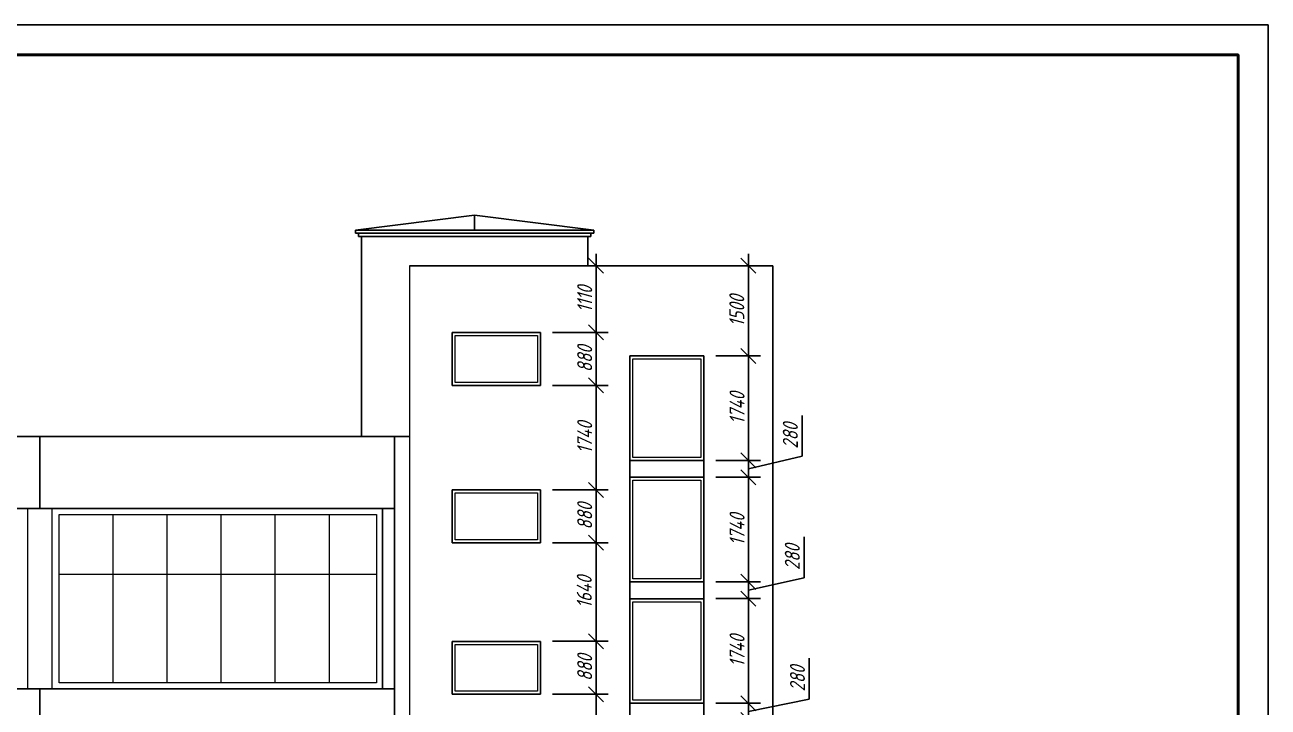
# Model space of a CAD drawing. Header units: millimetres. Extents: x 5341 to 134645, y 2795 to 129189.
# Drawn here: x 113954 to 134645, y 33441 to 44795 of the extents above; entities that cross this region are included whole.
import ezdxf

# ---------------------------------------------------------------- set-up
doc = ezdxf.new("R2010")
doc.units = ezdxf.units.MM
doc.layers.get('Defpoints').update_dxf_attribs({"color": 1})
for name, color, linetype, lineweight in [('peregorodki', 7, 'Continuous', 20), ('АР_ОкнаЗаполнение', 130, 'Continuous', 20), ('АР_Рамка', 7, 'Continuous', 30), ('Стены', 170, 'Continuous', 30)]:
    doc.layers.add(name, color=color, linetype=linetype, lineweight=lineweight)
doc.layers.add('razm', color=5, linetype='Continuous', lineweight=15, plot=False)
doc.styles.add('style2', font='CS_Gost2304.shx', dxfattribs={"oblique": 15})
doc.styles.add('ГОСТ 2.304', font='CS_Gost2304.shx')
doc.dimstyles.new('СПДС', dxfattribs={"dimscale": 100, "dimtxt": 2.5, "dimasz": 2.5, "dimexe": 2, "dimexo": 2, "dimtad": 1, "dimdec": 0, "dimrnd": 0.001, "dimtxsty": 'ГОСТ 2.304', "dimblk": 'ARCHTICK', "dimblk1": 'ARCHTICK', "dimblk2": 'OBLIQUE', "dimcen": 2.5, "dimdle": 2, "dimadec": 0, "dimazin": 2, "dimtfac": 0.75, "dimtdec": 0, "dimtmove": 1, "dimatfit": 3, "dimfxl": 1, "dimtfill": 1, "dimtolj": 1, "dimarcsym": 1})

# ---------------------------------------------------------------- blocks, each defined once
blk = doc.blocks.new('_Oblique')
at = {"color": 0, "linetype": 'ByBlock', "lineweight": -2}
blk.add_line((-0.5, -0.5), (0.5, 0.5), dxfattribs=at)
blk = doc.blocks.new('*D107')
at = {"layer": 'Defpoints', "color": 0, "ltscale": 200, "transparency": 16777216}
for p in [(125254, 39286), (125254, 37546), (125995, 37546)]:
    blk.add_point(p, dxfattribs=at)
at = {"layer": 'razm', "lineweight": -2, "ltscale": 200, "transparency": 16777216}
for p, q in [((125995, 39486), (125995, 37346)), ((125454, 39286), (126195, 39286)), ((125454, 37546), (126195, 37546))]:
    blk.add_line(p, q, dxfattribs=at)
at = {"layer": 'razm', "lineweight": -2, "ltscale": 200, "transparency": 16777216, "xscale": 250, "yscale": 250, "zscale": 250}
for p, rotation in [((125995, 39286), 90), ((125995, 37546), 270)]:
    blk.add_blockref('_Oblique', p, dxfattribs=dict(at, rotation=rotation))
at = {"layer": 'razm', "ltscale": 200, "transparency": 16777216, "insert": (125807, 38416), "char_height": 250, "attachment_point": 5, "rotation": 90, "style": 'style2', "bg_fill": 3, "box_fill_scale": 1.1, "bg_fill_color": 256, "bg_fill_true_color": 13158600, "bg_fill_transparency": 0}
blk.add_mtext('\\A1;1740', dxfattribs=at)
blk = doc.blocks.new('*D108')
at = {"layer": 'Defpoints', "color": 0, "ltscale": 200, "transparency": 16777216}
for p in [(125254, 37546), (125254, 37266), (125995, 37266)]:
    blk.add_point(p, dxfattribs=at)
at = {"layer": 'razm', "lineweight": -2, "ltscale": 200, "transparency": 16777216}
for p, q in [((126890, 37615), (126890, 38295)), ((125995, 37746), (125995, 37066)), ((125454, 37546), (126195, 37546)), ((125995, 37406), (126890, 37615)), ((125454, 37266), (126195, 37266))]:
    blk.add_line(p, q, dxfattribs=at)
at = {"layer": 'razm', "lineweight": -2, "ltscale": 200, "transparency": 16777216, "xscale": 250, "yscale": 250, "zscale": 250}
for p, rotation in [((125995, 37546), 90), ((125995, 37266), 270)]:
    blk.add_blockref('_Oblique', p, dxfattribs=dict(at, rotation=rotation))
at = {"layer": 'razm', "ltscale": 200, "transparency": 16777216, "insert": (126693, 37955), "char_height": 250, "attachment_point": 5, "rotation": 90, "style": 'style2', "bg_fill": 3, "box_fill_scale": 1.1, "bg_fill_color": 256, "bg_fill_true_color": 13158600, "bg_fill_transparency": 0}
blk.add_mtext('\\A1;280', dxfattribs=at)
blk = doc.blocks.new('*D109')
at = {"layer": 'Defpoints', "color": 0, "ltscale": 200, "transparency": 16777216}
for p in [(125254, 37266), (125254, 35526), (125995, 35526)]:
    blk.add_point(p, dxfattribs=at)
at = {"layer": 'razm', "lineweight": -2, "ltscale": 200, "transparency": 16777216}
for p, q in [((125995, 37466), (125995, 35326)), ((125454, 37266), (126195, 37266)), ((125454, 35526), (126195, 35526))]:
    blk.add_line(p, q, dxfattribs=at)
at = {"layer": 'razm', "lineweight": -2, "ltscale": 200, "transparency": 16777216, "xscale": 250, "yscale": 250, "zscale": 250}
for p, rotation in [((125995, 37266), 90), ((125995, 35526), 270)]:
    blk.add_blockref('_Oblique', p, dxfattribs=dict(at, rotation=rotation))
at = {"layer": 'razm', "ltscale": 200, "transparency": 16777216, "insert": (125807, 36396), "char_height": 250, "attachment_point": 5, "rotation": 90, "style": 'style2', "bg_fill": 3, "box_fill_scale": 1.1, "bg_fill_color": 256, "bg_fill_true_color": 13158600, "bg_fill_transparency": 0}
blk.add_mtext('\\A1;1740', dxfattribs=at)
blk = doc.blocks.new('*D110')
at = {"layer": 'Defpoints', "color": 0, "ltscale": 200, "transparency": 16777216}
for p in [(125254, 35526), (125254, 35246), (125995, 35246)]:
    blk.add_point(p, dxfattribs=at)
at = {"layer": 'razm', "lineweight": -2, "ltscale": 200, "transparency": 16777216}
for p, q in [((126923, 35595), (126923, 36275)), ((125995, 35726), (125995, 35046)), ((125995, 35386), (126923, 35595)), ((125454, 35526), (126195, 35526)), ((125454, 35246), (126195, 35246))]:
    blk.add_line(p, q, dxfattribs=at)
at = {"layer": 'razm', "lineweight": -2, "ltscale": 200, "transparency": 16777216, "xscale": 250, "yscale": 250, "zscale": 250}
for p, rotation in [((125995, 35526), 90), ((125995, 35246), 270)]:
    blk.add_blockref('_Oblique', p, dxfattribs=dict(at, rotation=rotation))
at = {"layer": 'razm', "ltscale": 200, "transparency": 16777216, "insert": (126726, 35935), "char_height": 250, "attachment_point": 5, "rotation": 90, "style": 'style2', "bg_fill": 3, "box_fill_scale": 1.1, "bg_fill_color": 256, "bg_fill_true_color": 13158600, "bg_fill_transparency": 0}
blk.add_mtext('\\A1;280', dxfattribs=at)
blk = doc.blocks.new('*D111')
at = {"layer": 'Defpoints', "color": 0, "ltscale": 200, "transparency": 16777216}
for p in [(125254, 35246), (125254, 33506), (125995, 33506)]:
    blk.add_point(p, dxfattribs=at)
at = {"layer": 'razm', "lineweight": -2, "ltscale": 200, "transparency": 16777216}
for p, q in [((125995, 35446), (125995, 33306)), ((125454, 35246), (126195, 35246)), ((125454, 33506), (126195, 33506))]:
    blk.add_line(p, q, dxfattribs=at)
at = {"layer": 'razm', "lineweight": -2, "ltscale": 200, "transparency": 16777216, "xscale": 250, "yscale": 250, "zscale": 250}
for p, rotation in [((125995, 35246), 90), ((125995, 33506), 270)]:
    blk.add_blockref('_Oblique', p, dxfattribs=dict(at, rotation=rotation))
at = {"layer": 'razm', "ltscale": 200, "transparency": 16777216, "insert": (125807, 34376), "char_height": 250, "attachment_point": 5, "rotation": 90, "style": 'style2', "bg_fill": 3, "box_fill_scale": 1.1, "bg_fill_color": 256, "bg_fill_true_color": 13158600, "bg_fill_transparency": 0}
blk.add_mtext('\\A1;1740', dxfattribs=at)
blk = doc.blocks.new('*D112')
at = {"layer": 'Defpoints', "color": 0, "ltscale": 200, "transparency": 16777216}
for p in [(125254, 33506), (125254, 33226), (125995, 33226)]:
    blk.add_point(p, dxfattribs=at)
at = {"layer": 'razm', "lineweight": -2, "ltscale": 200, "transparency": 16777216}
for p, q in [((127009, 33575), (127009, 34255)), ((125995, 33706), (125995, 33026)), ((125995, 33366), (127009, 33575)), ((125454, 33506), (126195, 33506)), ((125454, 33226), (126195, 33226))]:
    blk.add_line(p, q, dxfattribs=at)
at = {"layer": 'razm', "lineweight": -2, "ltscale": 200, "transparency": 16777216, "xscale": 250, "yscale": 250, "zscale": 250}
for p, rotation in [((125995, 33506), 90), ((125995, 33226), 270)]:
    blk.add_blockref('_Oblique', p, dxfattribs=dict(at, rotation=rotation))
at = {"layer": 'razm', "ltscale": 200, "transparency": 16777216, "insert": (126812, 33915), "char_height": 250, "attachment_point": 5, "rotation": 90, "style": 'style2', "bg_fill": 3, "box_fill_scale": 1.1, "bg_fill_color": 256, "bg_fill_true_color": 13158600, "bg_fill_transparency": 0}
blk.add_mtext('\\A1;280', dxfattribs=at)
blk = doc.blocks.new('*D119')
at = {"layer": 'Defpoints', "color": 0, "ltscale": 200, "transparency": 16777216}
for p in [(122534, 39676), (122534, 38796), (123459, 38796)]:
    blk.add_point(p, dxfattribs=at)
at = {"layer": 'razm', "lineweight": -2, "ltscale": 200, "transparency": 16777216}
for p, q in [((123459, 39876), (123459, 38596)), ((122734, 39676), (123659, 39676)), ((122734, 38796), (123659, 38796))]:
    blk.add_line(p, q, dxfattribs=at)
at = {"layer": 'razm', "lineweight": -2, "ltscale": 200, "transparency": 16777216, "xscale": 250, "yscale": 250, "zscale": 250}
for p, rotation in [((123459, 39676), 90), ((123459, 38796), 270)]:
    blk.add_blockref('_Oblique', p, dxfattribs=dict(at, rotation=rotation))
at = {"layer": 'razm', "ltscale": 200, "transparency": 16777216, "insert": (123271, 39236), "char_height": 250, "attachment_point": 5, "rotation": 90, "style": 'style2', "bg_fill": 3, "box_fill_scale": 1.1, "bg_fill_color": 256, "bg_fill_true_color": 13158600, "bg_fill_transparency": 0}
blk.add_mtext('\\A1;880', dxfattribs=at)
blk = doc.blocks.new('*D120')
at = {"layer": 'Defpoints', "color": 0, "ltscale": 200, "transparency": 16777216}
for p in [(122534, 38796), (122534, 37056), (123459, 37056)]:
    blk.add_point(p, dxfattribs=at)
at = {"layer": 'razm', "lineweight": -2, "ltscale": 200, "transparency": 16777216}
for p, q in [((123459, 38996), (123459, 36856)), ((122734, 38796), (123659, 38796)), ((122734, 37056), (123659, 37056))]:
    blk.add_line(p, q, dxfattribs=at)
at = {"layer": 'razm', "lineweight": -2, "ltscale": 200, "transparency": 16777216, "xscale": 250, "yscale": 250, "zscale": 250}
for p, rotation in [((123459, 38796), 90), ((123459, 37056), 270)]:
    blk.add_blockref('_Oblique', p, dxfattribs=dict(at, rotation=rotation))
at = {"layer": 'razm', "ltscale": 200, "transparency": 16777216, "insert": (123271, 37926), "char_height": 250, "attachment_point": 5, "rotation": 90, "style": 'style2', "bg_fill": 3, "box_fill_scale": 1.1, "bg_fill_color": 256, "bg_fill_true_color": 13158600, "bg_fill_transparency": 0}
blk.add_mtext('\\A1;1740', dxfattribs=at)
blk = doc.blocks.new('*D121')
at = {"layer": 'Defpoints', "color": 0, "ltscale": 200, "transparency": 16777216}
for p in [(122534, 37056), (122534, 36176), (123459, 36176)]:
    blk.add_point(p, dxfattribs=at)
at = {"layer": 'razm', "lineweight": -2, "ltscale": 200, "transparency": 16777216}
for p, q in [((123459, 37256), (123459, 35976)), ((122734, 37056), (123659, 37056)), ((122734, 36176), (123659, 36176))]:
    blk.add_line(p, q, dxfattribs=at)
at = {"layer": 'razm', "lineweight": -2, "ltscale": 200, "transparency": 16777216, "xscale": 250, "yscale": 250, "zscale": 250}
for p, rotation in [((123459, 37056), 90), ((123459, 36176), 270)]:
    blk.add_blockref('_Oblique', p, dxfattribs=dict(at, rotation=rotation))
at = {"layer": 'razm', "ltscale": 200, "transparency": 16777216, "insert": (123271, 36616), "char_height": 250, "attachment_point": 5, "rotation": 90, "style": 'style2', "bg_fill": 3, "box_fill_scale": 1.1, "bg_fill_color": 256, "bg_fill_true_color": 13158600, "bg_fill_transparency": 0}
blk.add_mtext('\\A1;880', dxfattribs=at)
blk = doc.blocks.new('*D122')
at = {"layer": 'Defpoints', "color": 0, "ltscale": 200, "transparency": 16777216}
for p in [(122534, 36176), (122534, 34536), (123459, 34536)]:
    blk.add_point(p, dxfattribs=at)
at = {"layer": 'razm', "lineweight": -2, "ltscale": 200, "transparency": 16777216}
for p, q in [((123459, 36376), (123459, 34336)), ((122734, 36176), (123659, 36176)), ((122734, 34536), (123659, 34536))]:
    blk.add_line(p, q, dxfattribs=at)
at = {"layer": 'razm', "lineweight": -2, "ltscale": 200, "transparency": 16777216, "xscale": 250, "yscale": 250, "zscale": 250}
for p, rotation in [((123459, 36176), 90), ((123459, 34536), 270)]:
    blk.add_blockref('_Oblique', p, dxfattribs=dict(at, rotation=rotation))
at = {"layer": 'razm', "ltscale": 200, "transparency": 16777216, "insert": (123264, 35356), "char_height": 250, "attachment_point": 5, "rotation": 90, "style": 'style2', "bg_fill": 3, "box_fill_scale": 1.1, "bg_fill_color": 256, "bg_fill_true_color": 13158600, "bg_fill_transparency": 0}
blk.add_mtext('\\A1;1640', dxfattribs=at)
blk = doc.blocks.new('*D123')
at = {"layer": 'Defpoints', "color": 0, "ltscale": 200, "transparency": 16777216}
for p in [(122534, 34536), (122534, 33656), (123459, 33656)]:
    blk.add_point(p, dxfattribs=at)
at = {"layer": 'razm', "lineweight": -2, "ltscale": 200, "transparency": 16777216}
for p, q in [((123459, 34736), (123459, 33456)), ((122734, 34536), (123659, 34536)), ((122734, 33656), (123659, 33656))]:
    blk.add_line(p, q, dxfattribs=at)
at = {"layer": 'razm', "lineweight": -2, "ltscale": 200, "transparency": 16777216, "xscale": 250, "yscale": 250, "zscale": 250}
for p, rotation in [((123459, 34536), 90), ((123459, 33656), 270)]:
    blk.add_blockref('_Oblique', p, dxfattribs=dict(at, rotation=rotation))
at = {"layer": 'razm', "ltscale": 200, "transparency": 16777216, "insert": (123271, 34096), "char_height": 250, "attachment_point": 5, "rotation": 90, "style": 'style2', "bg_fill": 3, "box_fill_scale": 1.1, "bg_fill_color": 256, "bg_fill_true_color": 13158600, "bg_fill_transparency": 0}
blk.add_mtext('\\A1;880', dxfattribs=at)
blk = doc.blocks.new('*D124')
at = {"layer": 'Defpoints', "color": 0, "ltscale": 200, "transparency": 16777216}
for p in [(122534, 33656), (122644, 31716), (123459, 31716)]:
    blk.add_point(p, dxfattribs=at)
at = {"layer": 'razm', "lineweight": -2, "ltscale": 200, "transparency": 16777216}
for p, q in [((123459, 33856), (123459, 31516)), ((122734, 33656), (123659, 33656)), ((122844, 31716), (123659, 31716))]:
    blk.add_line(p, q, dxfattribs=at)
at = {"layer": 'razm', "lineweight": -2, "ltscale": 200, "transparency": 16777216, "xscale": 250, "yscale": 250, "zscale": 250}
for p, rotation in [((123459, 33656), 90), ((123459, 31716), 270)]:
    blk.add_blockref('_Oblique', p, dxfattribs=dict(at, rotation=rotation))
at = {"layer": 'razm', "ltscale": 200, "transparency": 16777216, "insert": (123264, 32686), "char_height": 250, "attachment_point": 5, "rotation": 90, "style": 'style2', "bg_fill": 3, "box_fill_scale": 1.1, "bg_fill_color": 256, "bg_fill_true_color": 13158600, "bg_fill_transparency": 0}
blk.add_mtext('\\A1;1940', dxfattribs=at)
blk = doc.blocks.new('*D128')
at = {"layer": 'Defpoints', "color": 0, "ltscale": 200, "transparency": 16777216}
for p in [(123013, 40786), (123459, 40786), (122534, 39676)]:
    blk.add_point(p, dxfattribs=at)
at = {"layer": 'razm', "lineweight": -2, "ltscale": 200, "transparency": 16777216}
for p, q in [((123459, 39476), (123459, 40986)), ((123213, 40786), (123659, 40786)), ((122734, 39676), (123659, 39676))]:
    blk.add_line(p, q, dxfattribs=at)
at = {"layer": 'razm', "lineweight": -2, "ltscale": 200, "transparency": 16777216, "xscale": 250, "yscale": 250, "zscale": 250}
for p, rotation in [((123459, 40786), 90), ((123459, 39676), 270)]:
    blk.add_blockref('_Oblique', p, dxfattribs=dict(at, rotation=rotation))
at = {"layer": 'razm', "ltscale": 200, "transparency": 16777216, "insert": (123271, 40231), "char_height": 250, "attachment_point": 5, "rotation": 90, "style": 'style2', "bg_fill": 3, "box_fill_scale": 1.1, "bg_fill_color": 256, "bg_fill_true_color": 13158600, "bg_fill_transparency": 0}
blk.add_mtext('\\A1;1110', dxfattribs=at)
blk = doc.blocks.new('*D129')
at = {"layer": 'Defpoints', "color": 0, "ltscale": 200, "transparency": 16777216}
for p in [(125370, 40786), (125995, 40786), (125254, 39286)]:
    blk.add_point(p, dxfattribs=at)
at = {"layer": 'razm', "lineweight": -2, "ltscale": 200, "transparency": 16777216}
for p, q in [((125995, 39086), (125995, 40986)), ((125570, 40786), (126195, 40786)), ((125454, 39286), (126195, 39286))]:
    blk.add_line(p, q, dxfattribs=at)
at = {"layer": 'razm', "lineweight": -2, "ltscale": 200, "transparency": 16777216, "xscale": 250, "yscale": 250, "zscale": 250}
for p, rotation in [((125995, 40786), 90), ((125995, 39286), 270)]:
    blk.add_blockref('_Oblique', p, dxfattribs=dict(at, rotation=rotation))
at = {"layer": 'razm', "ltscale": 200, "transparency": 16777216, "insert": (125802, 40036), "char_height": 250, "attachment_point": 5, "rotation": 90, "style": 'style2', "bg_fill": 3, "box_fill_scale": 1.1, "bg_fill_color": 256, "bg_fill_true_color": 13158600, "bg_fill_transparency": 0}
blk.add_mtext('\\A1;1500', dxfattribs=at)

msp = doc.modelspace()

# ---------------------------------------------------------------- linework, layer by layer
at = {"layer": 'peregorodki', "ltscale": 100}
msp.add_line((120354.3, 40785.8), (120354.3, 26545.8), dxfattribs=at)
at = {"layer": 'АР_ОкнаЗаполнение', "ltscale": 100}
for p, q in [((115416.1, 36645.8), (115416.1, 33845.8)), ((116316.1, 36645.8), (116316.1, 33845.8)), ((117216.1, 36645.8), (117216.1, 33845.8)), ((118116.1, 36645.8), (118116.1, 33845.8)), ((119016.1, 36645.8), (119016.1, 33845.8)), ((119804.3, 35645.8), (114527.8, 35645.8))]:
    msp.add_line(p, q, dxfattribs=at)
for points in [[(121114.3, 39625.8), (122484.3, 39625.8), (122484.3, 38845.8), (121114.3, 38845.8)], [(124074.3, 39235.8), (125204.3, 39235.8), (125204.3, 37595.8), (124074.3, 37595.8)], [(124074.3, 37215.8), (125204.3, 37215.8), (125204.3, 35575.8), (124074.3, 35575.8)], [(121114.3, 37005.8), (122484.3, 37005.8), (122484.3, 36225.8), (121114.3, 36225.8)], [(114004.3, 36745.8), (114404.3, 36745.8), (114404.3, 33745.8), (114004.3, 33745.8)], [(114527.8, 36645.9), (119804.3, 36645.9), (119804.3, 33845.9), (114527.8, 33845.9)], [(124074.3, 35195.8), (125204.3, 35195.8), (125204.3, 33555.8), (124074.3, 33555.8)], [(121114.3, 34485.8), (122484.3, 34485.8), (122484.3, 33705.8), (121114.3, 33705.8)]]:
    msp.add_lwpolyline(points, close=True, dxfattribs=at)
at = {"layer": 'АР_Рамка'}
for p in [(75244.5, 44795), (134644.5, 2795)]:
    msp.add_line(p, (134644.5, 44795), dxfattribs=at)
at = {"layer": 'АР_Рамка', "lineweight": 50}
msp.add_lwpolyline([(134144.5, 3295), (77244.5, 3295), (77244.5, 44295), (134144.5, 44295), (134144.5, 3295)], close=True, dxfattribs=at)
at = {"layer": 'Стены', "ltscale": 100}
for p, q in [((121439.3, 41625.8), (119454.3, 41375.8)), ((121439.3, 41375.8), (121439.3, 41625.8)), ((121439.3, 41625.8), (123424.3, 41375.8)), ((123424.3, 41375.8), (119454.3, 41375.8)), ((119454.3, 41375.8), (119454.3, 41325.8)), ((123424.3, 41325.8), (119454.3, 41325.8)), ((119454.3, 41325.8), (119504.3, 41325.8)), ((119504.3, 41325.8), (119504.3, 41275.8)), ((123374.3, 41275.8), (119504.3, 41275.8)), ((119554.3, 41275.8), (119504.3, 41275.8)), ((119554.3, 41275.8), (119554.3, 37945.8)), ((123324.3, 40785.8), (123324.3, 41275.8)), ((123324.3, 41275.8), (123374.3, 41275.8)), ((123374.3, 41325.8), (123374.3, 41275.8)), ((123374.3, 41325.8), (123424.3, 41325.8)), ((123424.3, 41375.8), (123424.3, 41325.8)), ((120354.3, 40785.8), (126404.3, 40785.8)), ((126404.3, 40785.8), (126404.3, 26395.8)), ((122534.3, 39675.8), (121064.3, 39675.8)), ((121064.3, 38795.8), (121064.3, 39675.8)), ((122534.3, 38795.8), (122534.3, 39675.8)), ((124024.3, 39285.8), (124024.3, 27445.8)), ((124024.3, 39285.8), (125254.3, 39285.8)), ((125254.3, 39285.8), (125254.3, 27445.8)), ((122534.3, 38795.8), (121064.3, 38795.8)), ((122534.3, 38795.8), (121064.3, 38795.8)), ((89924.3, 37945.8), (120354.3, 37945.8)), ((114204.3, 37945.8), (114204.3, 36745.9)), ((120104.3, 37945.8), (120104.3, 26545.8)), ((124024.3, 37545.8), (125254.3, 37545.8)), ((124024.3, 37265.8), (125254.3, 37265.8)), ((122534.3, 37055.8), (121064.3, 37055.8)), ((121064.3, 36175.8), (121064.3, 37055.8)), ((122534.3, 36175.8), (122534.3, 37055.8)), ((90204.3, 36745.9), (120104.3, 36745.9)), ((119904.3, 36745.9), (119904.3, 33745.8)), ((122534.3, 36175.8), (121064.3, 36175.8)), ((122534.3, 36175.8), (121064.3, 36175.8)), ((124024.3, 35525.8), (125254.3, 35525.8)), ((124024.3, 35245.8), (125254.3, 35245.8)), ((122534.3, 34535.8), (121064.3, 34535.8)), ((121064.3, 33655.8), (121064.3, 34535.8)), ((122534.3, 33655.8), (122534.3, 34535.8)), ((90204.3, 33745.8), (120104.3, 33745.8)), ((114204.3, 33745.8), (114204.3, 31945.8)), ((122534.3, 33655.8), (121064.3, 33655.8)), ((122534.3, 33655.8), (121064.3, 33655.8)), ((124024.3, 33505.8), (125254.3, 33505.8))]:
    msp.add_line(p, q, dxfattribs=at)

# ---------------------------------------------------------------- next in the draw order: dimensions: what is measured, and where the dimension line sits
at = {"layer": 'razm', "color": 1, "ltscale": 200}
for base, p1, p2, picture, middle in [((123458.7, 38795.8), (122534.3, 39675.8), (122534.3, 38795.8), '*D119', (123271.2, 39235.8)), ((125995, 37545.8), (125254.3, 39285.8), (125254.3, 37545.8), '*D107', (125807.5, 38415.8))]:
    dim = msp.add_linear_dim(base=base, p1=p1, p2=p2, angle=90, dimstyle='СПДС', override={"dimtxsty": 'style2', "dimblk": 'Oblique', "dimclrd": 256, "dimclre": 256, "dimclrt": 256}, dxfattribs=at)
    dim.commit()
    dim.dimension.update_dxf_attribs({"geometry": picture, "text_midpoint": middle})

# ---------------------------------------------------------------- next in the draw order: dimensions: what is measured, and where the dimension line sits
for base, p1, p2, picture, middle in [((123458.7, 40785.8), (122534.3, 39675.8), (123013.3, 40785.8), '*D128', (123271.2, 40230.8)), ((125995, 40785.8), (125254.3, 39285.8), (125370.4, 40785.8), '*D129', (125802.3, 40035.8)), ((123458.7, 37055.8), (122534.3, 38795.8), (122534.3, 37055.8), '*D120', (123271.2, 37925.8))]:
    dim = msp.add_linear_dim(base=base, p1=p1, p2=p2, angle=90, dimstyle='СПДС', override={"dimtxsty": 'style2', "dimblk": 'Oblique', "dimclrd": 256, "dimclre": 256, "dimclrt": 256}, dxfattribs=at)
    dim.commit()
    dim.dimension.update_dxf_attribs({"geometry": picture, "text_midpoint": middle})
dim = msp.add_linear_dim(base=(125995, 37265.8), p1=(125254.3, 37545.8), p2=(125254.3, 37265.8), angle=90, dimstyle='СПДС', override={"dimtxsty": 'style2', "dimblk": 'Oblique', "dimclrd": 256, "dimclre": 256, "dimclrt": 256}, dxfattribs=at)
dim.commit()
dim.dimension.update_dxf_attribs({"geometry": '*D108', "text_midpoint": (126890.3, 37677.7), "dimtype": 160})

# ---------------------------------------------------------------- next in the draw order: dimensions: what is measured, and where the dimension line sits
for base, p1, p2, picture, middle in [((125995, 35525.8), (125254.3, 37265.8), (125254.3, 35525.8), '*D109', (125807.5, 36395.8)), ((123458.7, 36175.8), (122534.3, 37055.8), (122534.3, 36175.8), '*D121', (123271.2, 36615.8))]:
    dim = msp.add_linear_dim(base=base, p1=p1, p2=p2, angle=90, dimstyle='СПДС', override={"dimtxsty": 'style2', "dimblk": 'Oblique', "dimclrd": 256, "dimclre": 256, "dimclrt": 256}, dxfattribs=at)
    dim.commit()
    dim.dimension.update_dxf_attribs({"geometry": picture, "text_midpoint": middle})

# ---------------------------------------------------------------- next in the draw order: dimensions: what is measured, and where the dimension line sits
dim = msp.add_linear_dim(base=(123458.7, 34535.8), p1=(122534.3, 36175.8), p2=(122534.3, 34535.8), angle=90, dimstyle='СПДС', override={"dimtxsty": 'style2', "dimblk": 'Oblique', "dimclrd": 256, "dimclre": 256, "dimclrt": 256}, dxfattribs=at)
dim.commit()
dim.dimension.update_dxf_attribs({"geometry": '*D122', "text_midpoint": (123264, 35355.8)})
dim = msp.add_linear_dim(base=(125995, 35245.8), p1=(125254.3, 35525.8), p2=(125254.3, 35245.8), angle=90, dimstyle='СПДС', override={"dimtxsty": 'style2', "dimblk": 'Oblique', "dimclrd": 256, "dimclre": 256, "dimclrt": 256}, dxfattribs=at)
dim.commit()
dim.dimension.update_dxf_attribs({"geometry": '*D110', "text_midpoint": (126923.3, 35657.7), "dimtype": 160})

# ---------------------------------------------------------------- next in the draw order: dimensions: what is measured, and where the dimension line sits
for base, p1, p2, picture, middle in [((125995, 33505.8), (125254.3, 35245.8), (125254.3, 33505.8), '*D111', (125807.5, 34375.8)), ((123458.7, 33655.8), (122534.3, 34535.8), (122534.3, 33655.8), '*D123', (123271.2, 34095.8))]:
    dim = msp.add_linear_dim(base=base, p1=p1, p2=p2, angle=90, dimstyle='СПДС', override={"dimtxsty": 'style2', "dimblk": 'Oblique', "dimclrd": 256, "dimclre": 256, "dimclrt": 256}, dxfattribs=at)
    dim.commit()
    dim.dimension.update_dxf_attribs({"geometry": picture, "text_midpoint": middle})

# ---------------------------------------------------------------- next in the draw order: dimensions: what is measured, and where the dimension line sits
dim = msp.add_linear_dim(base=(125995, 33225.8), p1=(125254.3, 33505.8), p2=(125254.3, 33225.8), angle=90, dimstyle='СПДС', override={"dimtxsty": 'style2', "dimblk": 'Oblique', "dimclrd": 256, "dimclre": 256, "dimclrt": 256}, dxfattribs=at)
dim.commit()
dim.dimension.update_dxf_attribs({"geometry": '*D112', "text_midpoint": (127009.4, 33637.7), "dimtype": 160})
dim = msp.add_linear_dim(base=(123458.7, 31715.8), p1=(122534.3, 33655.8), p2=(122644.3, 31715.8), angle=90, dimstyle='СПДС', override={"dimtxsty": 'style2', "dimblk": 'Oblique', "dimclrd": 256, "dimclre": 256, "dimclrt": 256}, dxfattribs=at)
dim.commit()
dim.dimension.update_dxf_attribs({"geometry": '*D124', "text_midpoint": (123264, 32685.8)})

doc.saveas('drawing.dxf')
